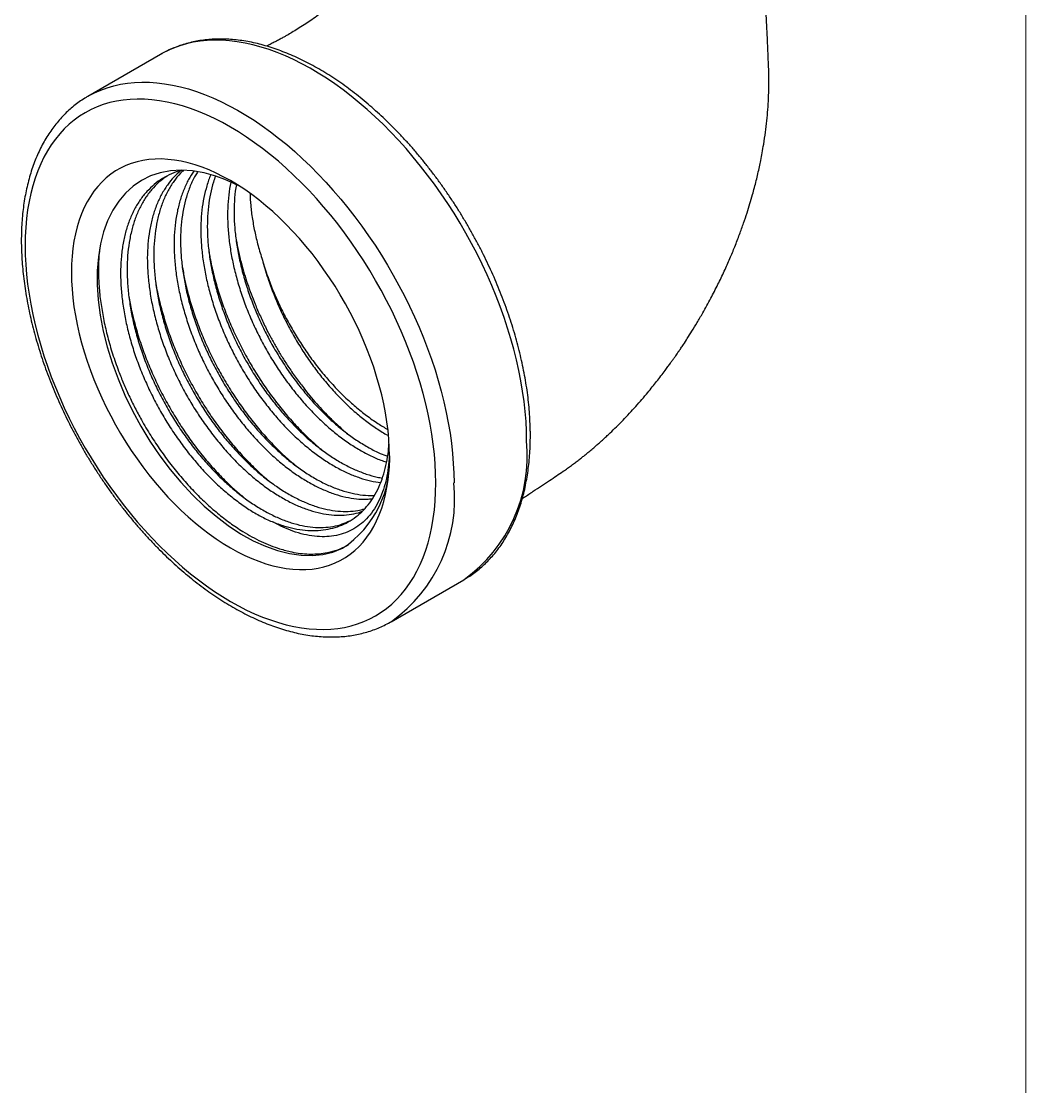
# Model space of a CAD drawing. Header units: inches. Extents: x 0.17 to 7.17, y 0.17 to 5.5.
# Drawn here: x 6.189 to 7.167, y 3.773 to 4.81 of the extents above; entities that cross this region are included whole.
import ezdxf

# ---------------------------------------------------------------- set-up
doc = ezdxf.new("R2010")
doc.units = ezdxf.units.IN
doc.header["$LTSCALE"] = 0.666667
doc.header["$MEASUREMENT"] = 0
doc.linetypes.add('SLD-Solid', pattern=[0])

msp = doc.modelspace()

# ---------------------------------------------------------------- linework, layer by layer
at = {"color": 7, "linetype": 'SLD-Solid', "lineweight": 18}
msp.add_line((7.1667, 0.1667), (7.1667, 5.5), dxfattribs=at)
at = {"color": 7, "linetype": 'SLD-Solid', "lineweight": 25}
for p, q in [((6.3244, 4.7781), (6.2537, 4.7372)), ((6.3244, 4.7781), (6.3241, 4.7779)), ((6.2535, 4.7371), (6.2537, 4.7372)), ((6.5489, 4.2258), (6.6196, 4.2667)), ((6.6196, 4.2667), (6.6201, 4.2669)), ((6.5493, 4.2261), (6.5489, 4.2258))]:
    msp.add_line(p, q, dxfattribs=at)
at = {"color": 8, "linetype": 'SLD-Solid', "lineweight": 25, "flags": 128}
for points in [[(6.6808, 4.4018), (6.6806, 4.4112), (6.6802, 4.4208), (6.6794, 4.4305), (6.6783, 4.4403), (6.6769, 4.4502), (6.6752, 4.4603), (6.6732, 4.4705), (6.6709, 4.4807), (6.6683, 4.491), (6.6655, 4.5013), (6.6623, 4.5117), (6.6588, 4.5221), (6.6551, 4.5325), (6.6511, 4.5428), (6.6468, 4.5532), (6.6423, 4.5635), (6.6375, 4.5737), (6.6325, 4.5839), (6.6272, 4.5939), (6.6217, 4.6039), (6.616, 4.6137), (6.6101, 4.6234), (6.604, 4.633), (6.5976, 4.6424), (6.5911, 4.6516), (6.5844, 4.6606), (6.5775, 4.6694), (6.5705, 4.678), (6.5634, 4.6864), (6.5561, 4.6945), (6.5486, 4.7024), (6.5411, 4.71), (6.5334, 4.7173), (6.5257, 4.7243), (6.5179, 4.731), (6.51, 4.7375), (6.5021, 4.7436), (6.4941, 4.7493), (6.4861, 4.7548), (6.478, 4.7599), (6.47, 4.7646), (6.4619, 4.769), (6.4539, 4.773), (6.4459, 4.7766), (6.438, 4.7799), (6.43, 4.7827), (6.4222, 4.7852), (6.4144, 4.7873), (6.4067, 4.789), (6.3991, 4.7903), (6.3916, 4.7913), (6.3843, 4.7918), (6.377, 4.7919), (6.3699, 4.7916), (6.363, 4.7909), (6.3562, 4.7898), (6.3496, 4.7883), (6.3432, 4.7864), (6.3369, 4.7842), (6.3309, 4.7815), (6.3251, 4.7785), (6.3244, 4.7781)], [(6.2537, 4.7372), (6.2544, 4.7376), (6.2602, 4.7407), (6.2662, 4.7433), (6.2725, 4.7456), (6.2789, 4.7475), (6.2855, 4.749), (6.2923, 4.7501), (6.2992, 4.7508), (6.3063, 4.7511), (6.3136, 4.7509), (6.3209, 4.7504), (6.3284, 4.7495), (6.336, 4.7482), (6.3437, 4.7465), (6.3515, 4.7444), (6.3593, 4.7419), (6.3672, 4.7391), (6.3752, 4.7358), (6.3832, 4.7322), (6.3912, 4.7281), (6.3993, 4.7238), (6.4073, 4.719), (6.4154, 4.7139), (6.4234, 4.7085), (6.4314, 4.7027), (6.4393, 4.6966), (6.4472, 4.6902), (6.455, 4.6835), (6.4627, 4.6765), (6.4704, 4.6692), (6.4779, 4.6616), (6.4853, 4.6537), (6.4926, 4.6456), (6.4998, 4.6372), (6.5068, 4.6286), (6.5137, 4.6198), (6.5204, 4.6108), (6.5269, 4.6016), (6.5332, 4.5922), (6.5394, 4.5826), (6.5453, 4.5729), (6.551, 4.5631), (6.5565, 4.5531), (6.5618, 4.5431), (6.5668, 4.5329), (6.5716, 4.5227), (6.5761, 4.5124), (6.5804, 4.502), (6.5844, 4.4917), (6.5881, 4.4813), (6.5916, 4.4709), (6.5947, 4.4605), (6.5976, 4.4502), (6.6002, 4.4399), (6.6025, 4.4296), (6.6045, 4.4195), (6.6062, 4.4094), (6.6076, 4.3995), (6.6087, 4.3896), (6.6094, 4.3799), (6.6099, 4.3704), (6.6101, 4.361)]]:
    msp.add_lwpolyline(points, dxfattribs=at)
at = {"color": 7, "linetype": 'SLD-Solid', "lineweight": 25, "flags": 128}
for points in [[(6.5924, 4.361), (6.5922, 4.3702), (6.5918, 4.3795), (6.591, 4.389), (6.5899, 4.3986), (6.5885, 4.4083), (6.5869, 4.4181), (6.5849, 4.428), (6.5826, 4.438), (6.58, 4.4481), (6.5772, 4.4582), (6.574, 4.4683), (6.5706, 4.4784), (6.5669, 4.4885), (6.5629, 4.4987), (6.5587, 4.5087), (6.5542, 4.5188), (6.5495, 4.5287), (6.5445, 4.5386), (6.5393, 4.5484), (6.5338, 4.5581), (6.5282, 4.5676), (6.5223, 4.577), (6.5162, 4.5863), (6.51, 4.5954), (6.5035, 4.6043), (6.4969, 4.613), (6.4901, 4.6215), (6.4832, 4.6297), (6.4762, 4.6378), (6.469, 4.6456), (6.4617, 4.6531), (6.4542, 4.6603), (6.4467, 4.6673), (6.4391, 4.674), (6.4315, 4.6804), (6.4237, 4.6864), (6.416, 4.6921), (6.4081, 4.6975), (6.4003, 4.7026), (6.3925, 4.7073), (6.3846, 4.7117), (6.3768, 4.7157), (6.369, 4.7193), (6.3612, 4.7225), (6.3534, 4.7254), (6.3458, 4.7279), (6.3382, 4.73), (6.3307, 4.7317), (6.3233, 4.733), (6.3159, 4.7339), (6.3087, 4.7344), (6.3017, 4.7345), (6.2948, 4.7343), (6.288, 4.7336), (6.2814, 4.7325), (6.2749, 4.7311), (6.2687, 4.7292), (6.2626, 4.727), (6.2567, 4.7243), (6.2511, 4.7213), (6.2456, 4.7179), (6.2404, 4.7141), (6.2354, 4.71), (6.2307, 4.7055), (6.2262, 4.7007), (6.222, 4.6955), (6.218, 4.69), (6.2143, 4.6841), (6.2109, 4.6779), (6.2077, 4.6714), (6.2049, 4.6646), (6.2023, 4.6576), (6.2, 4.6502), (6.198, 4.6426), (6.1964, 4.6347), (6.195, 4.6266), (6.1939, 4.6182), (6.1931, 4.6096), (6.1927, 4.6008), (6.1925, 4.5919), (6.1927, 4.5827), (6.1931, 4.5734), (6.1939, 4.5639), (6.195, 4.5543), (6.1964, 4.5446), (6.198, 4.5348), (6.2, 4.5249), (6.2023, 4.5149), (6.2049, 4.5048), (6.2077, 4.4947), (6.2109, 4.4846), (6.2143, 4.4745), (6.218, 4.4643), (6.222, 4.4542), (6.2262, 4.4441), (6.2307, 4.4341), (6.2354, 4.4241), (6.2404, 4.4143), (6.2456, 4.4045), (6.2511, 4.3948), (6.2567, 4.3852), (6.2626, 4.3758), (6.2687, 4.3666), (6.2749, 4.3575), (6.2814, 4.3486), (6.288, 4.3399), (6.2948, 4.3314), (6.3017, 4.3231), (6.3087, 4.3151), (6.3159, 4.3073), (6.3233, 4.2998), (6.3307, 4.2925), (6.3382, 4.2856), (6.3458, 4.2789), (6.3534, 4.2725), (6.3612, 4.2665), (6.369, 4.2607), (6.3768, 4.2553), (6.3846, 4.2503), (6.3925, 4.2456), (6.4003, 4.2412), (6.4081, 4.2372), (6.416, 4.2336), (6.4237, 4.2303), (6.4315, 4.2275), (6.4391, 4.225), (6.4467, 4.2229), (6.4542, 4.2212), (6.4617, 4.2199), (6.469, 4.219), (6.4762, 4.2184), (6.4832, 4.2183), (6.4901, 4.2186), (6.4969, 4.2193), (6.5035, 4.2203), (6.51, 4.2218), (6.5162, 4.2237), (6.5223, 4.2259), (6.5282, 4.2286), (6.5338, 4.2316), (6.5393, 4.235), (6.5445, 4.2387), (6.5495, 4.2429), (6.5542, 4.2474), (6.5587, 4.2522), (6.5629, 4.2574), (6.5669, 4.2629), (6.5706, 4.2688), (6.574, 4.275), (6.5772, 4.2814), (6.58, 4.2882), (6.5826, 4.2953), (6.5849, 4.3027), (6.5869, 4.3103), (6.5885, 4.3182), (6.5899, 4.3263), (6.591, 4.3347), (6.5918, 4.3433), (6.5922, 4.352), (6.5924, 4.361)], [(6.5473, 4.3871), (6.5471, 4.3952), (6.5466, 4.4035), (6.5459, 4.4119), (6.5448, 4.4204), (6.5434, 4.4291), (6.5417, 4.4378), (6.5397, 4.4467), (6.5374, 4.4556), (6.5348, 4.4645), (6.5319, 4.4735), (6.5288, 4.4824), (6.5253, 4.4914), (6.5216, 4.5003), (6.5177, 4.5092), (6.5135, 4.518), (6.509, 4.5268), (6.5043, 4.5354), (6.4994, 4.5439), (6.4943, 4.5523), (6.489, 4.5605), (6.4834, 4.5685), (6.4777, 4.5764), (6.4719, 4.5841), (6.4658, 4.5915), (6.4596, 4.5987), (6.4533, 4.6057), (6.4468, 4.6124), (6.4403, 4.6188), (6.4336, 4.625), (6.4269, 4.6308), (6.4201, 4.6364), (6.4132, 4.6416), (6.4063, 4.6465), (6.3994, 4.651), (6.3925, 4.6552), (6.3855, 4.659), (6.3786, 4.6625), (6.3717, 4.6656), (6.3648, 4.6683), (6.358, 4.6706), (6.3513, 4.6725), (6.3446, 4.6741), (6.3381, 4.6752), (6.3316, 4.6759), (6.3253, 4.6763), (6.3191, 4.6762), (6.3131, 4.6757), (6.3072, 4.6749), (6.3015, 4.6736), (6.2959, 4.6719), (6.2906, 4.6699), (6.2855, 4.6674), (6.2806, 4.6646), (6.2759, 4.6614), (6.2714, 4.6578), (6.2672, 4.6538), (6.2633, 4.6495), (6.2596, 4.6448), (6.2561, 4.6398), (6.253, 4.6345), (6.2501, 4.6289), (6.2475, 4.6229), (6.2452, 4.6167), (6.2432, 4.6101), (6.2415, 4.6033), (6.2401, 4.5963), (6.239, 4.589), (6.2383, 4.5815), (6.2378, 4.5737), (6.2376, 4.5658), (6.2378, 4.5577), (6.2383, 4.5494), (6.239, 4.541), (6.2401, 4.5324), (6.2415, 4.5238), (6.2432, 4.515), (6.2452, 4.5062), (6.2475, 4.4973), (6.2501, 4.4884), (6.253, 4.4794), (6.2561, 4.4704), (6.2596, 4.4615), (6.2633, 4.4525), (6.2672, 4.4437), (6.2714, 4.4348), (6.2759, 4.4261), (6.2806, 4.4175), (6.2855, 4.409), (6.2906, 4.4006), (6.2959, 4.3924), (6.3015, 4.3843), (6.3072, 4.3765), (6.3131, 4.3688), (6.3191, 4.3614), (6.3253, 4.3541), (6.3316, 4.3472), (6.3381, 4.3405), (6.3446, 4.334), (6.3513, 4.3279), (6.358, 4.322), (6.3648, 4.3165), (6.3717, 4.3113), (6.3786, 4.3064), (6.3855, 4.3019), (6.3925, 4.2977), (6.3994, 4.2938), (6.4063, 4.2904), (6.4132, 4.2873), (6.4201, 4.2846), (6.4269, 4.2823), (6.4336, 4.2803), (6.4403, 4.2788), (6.4468, 4.2777), (6.4533, 4.2769), (6.4596, 4.2766), (6.4658, 4.2767), (6.4719, 4.2771), (6.4777, 4.278), (6.4834, 4.2793), (6.489, 4.281), (6.4943, 4.283), (6.4994, 4.2855), (6.5043, 4.2883), (6.509, 4.2915), (6.5135, 4.2951), (6.5177, 4.2991), (6.5216, 4.3034), (6.5253, 4.308), (6.5288, 4.313), (6.5319, 4.3184), (6.5348, 4.324), (6.5374, 4.33), (6.5397, 4.3362), (6.5417, 4.3427), (6.5434, 4.3495), (6.5448, 4.3566), (6.5459, 4.3639), (6.5466, 4.3714), (6.5471, 4.3791), (6.5473, 4.3871)], [(6.4012, 4.6498), (6.3959, 4.6525), (6.387, 4.6564), (6.3782, 4.6596), (6.3668, 4.6627), (6.3556, 4.6646), (6.3447, 4.6653), (6.334, 4.6647), (6.3241, 4.6628), (6.3147, 4.6598), (6.3059, 4.6554), (6.2976, 4.6498), (6.2903, 4.6431), (6.2837, 4.6353), (6.2779, 4.6263), (6.2729, 4.6162), (6.269, 4.6054), (6.266, 4.5936), (6.2639, 4.581), (6.2628, 4.5674), (6.2628, 4.5536), (6.2637, 4.5392), (6.2657, 4.5242), (6.2686, 4.5086), (6.2724, 4.4933), (6.2772, 4.4778), (6.283, 4.4621), (6.2897, 4.4463), (6.297, 4.4311), (6.3051, 4.4162), (6.314, 4.4016), (6.3237, 4.3873), (6.3337, 4.3741), (6.3442, 4.3615), (6.3554, 4.3494), (6.367, 4.3383), (6.3785, 4.3284), (6.3903, 4.3195), (6.4024, 4.3115), (6.4147, 4.3047), (6.4265, 4.2993), (6.4382, 4.2951), (6.4499, 4.2921), (6.4614, 4.2905), (6.472, 4.2902), (6.4823, 4.2912), (6.4922, 4.2936), (6.5015, 4.2973), (6.5015, 4.2973)]]:
    msp.add_lwpolyline(points, dxfattribs=at)
at = {"color": 8, "linetype": 'SLD-Solid', "lineweight": 25}
for centre, radius, start, end in [((6.533, 4.3872), 0.1485, 305.8993, 5.6483), ((6.4632, 4.346), 0.1476, 305.6954, 5.8438)]:
    msp.add_arc(centre, radius, start, end, dxfattribs=at)
at = {"color": 7, "linetype": 'SLD-Solid', "lineweight": 25}
msp.add_arc((6.4448, 4.383), 0.1028, 303.5203, 4.4139, dxfattribs=at)
for points, knots in [([(6.5384, 4.9139), (6.5383, 4.9131), (6.5379, 4.9104), (6.5371, 4.9059), (6.5358, 4.9002), (6.5342, 4.8945), (6.5324, 4.8892), (6.5306, 4.8844), (6.5286, 4.8795), (6.5262, 4.8744), (6.5237, 4.8695), (6.5211, 4.8648), (6.5185, 4.8604), (6.5156, 4.8559), (6.5124, 4.8513), (6.5091, 4.8467), (6.5053, 4.8419), (6.5009, 4.8368), (6.4958, 4.8313), (6.4903, 4.826), (6.4843, 4.8209), (6.4781, 4.8163), (6.4719, 4.812), (6.4656, 4.8078), (6.4596, 4.8039), (6.4539, 4.8004), (6.4493, 4.7977), (6.4457, 4.7956), (6.4426, 4.7939), (6.439, 4.7919), (6.4352, 4.7899), (6.4313, 4.7879), (6.4289, 4.7867), (6.4277, 4.7861)], [0, 0, 0, 0, 0.017035, 0.054329, 0.093346, 0.137923, 0.165784, 0.195443, 0.226796, 0.257188, 0.285439, 0.311688, 0.336096, 0.358853, 0.387005, 0.413318, 0.438816, 0.475851, 0.511452, 0.550619, 0.592755, 0.638523, 0.68819, 0.730435, 0.775173, 0.816843, 0.853113, 0.873124, 0.893732, 0.919116, 0.948174, 0.975821, 1, 1, 1, 1]), ([(6.6765, 4.3457), (6.6772, 4.3461), (6.6807, 4.3484), (6.687, 4.3526), (6.6952, 4.358), (6.7028, 4.363), (6.7098, 4.3677), (6.7157, 4.3717), (6.7206, 4.3751), (6.7245, 4.3779), (6.7282, 4.3807), (6.7316, 4.3833), (6.7348, 4.3858), (6.738, 4.3884), (6.7415, 4.3913), (6.7452, 4.3944), (6.7489, 4.3976), (6.7523, 4.4006), (6.7554, 4.4034), (6.7586, 4.4063), (6.7629, 4.4104), (6.7684, 4.4157), (6.7746, 4.422), (6.7809, 4.4286), (6.787, 4.4353), (6.793, 4.4421), (6.7998, 4.4502), (6.8074, 4.4596), (6.8139, 4.468), (6.8183, 4.474), (6.8206, 4.4771), (6.8225, 4.4798), (6.8239, 4.4818), (6.825, 4.4834), (6.8261, 4.4848), (6.8274, 4.4867), (6.829, 4.4892), (6.8311, 4.4922), (6.8339, 4.4964), (6.8375, 4.5019), (6.8419, 4.509), (6.847, 4.5173), (6.8532, 4.5279), (6.86, 4.5403), (6.867, 4.5539), (6.8732, 4.5669), (6.8786, 4.5791), (6.8836, 4.591), (6.888, 4.6025), (6.892, 4.6135), (6.8953, 4.6235), (6.8982, 4.6327), (6.9006, 4.6409), (6.9026, 4.6484), (6.9044, 4.6552), (6.906, 4.6619), (6.9074, 4.6685), (6.9088, 4.6752), (6.9102, 4.6825), (6.9118, 4.6917), (6.9134, 4.7022), (6.9147, 4.7134), (6.9157, 4.7244), (6.9164, 4.7355), (6.9167, 4.7473), (6.9167, 4.7601), (6.9161, 4.7739), (6.9154, 4.789), (6.9148, 4.8023), (6.9142, 4.8136), (6.9137, 4.8226), (6.9133, 4.8318), (6.9128, 4.8413), (6.9123, 4.8508), (6.9119, 4.8597), (6.9115, 4.8676), (6.9112, 4.8741), (6.9109, 4.8794), (6.9107, 4.8837), (6.9105, 4.8877), (6.9103, 4.8917), (6.9101, 4.8957), (6.91, 4.8997), (6.9098, 4.9038), (6.9096, 4.9069), (6.9095, 4.9086), (6.9095, 4.9087)], [0, 0, 0, 0, 0.0042312, 0.0235166, 0.0414087, 0.0578999, 0.0729844, 0.0866292, 0.095478, 0.1035928, 0.1110688, 0.1180531, 0.1245572, 0.1305928, 0.137394, 0.1452203, 0.1533409, 0.1599853, 0.1657458, 0.1724412, 0.1801913, 0.1932774, 0.2071694, 0.2209035, 0.2344844, 0.2479165, 0.2612397, 0.2812441, 0.301293, 0.3079611, 0.313786, 0.318378, 0.3222891, 0.3244687, 0.3267817, 0.3300858, 0.3343793, 0.3396605, 0.3459267, 0.3561459, 0.3682137, 0.3821208, 0.397857, 0.4212174, 0.4431634, 0.46373, 0.4829228, 0.5007464, 0.5192658, 0.5360476, 0.5511048, 0.5646145, 0.5777438, 0.5879635, 0.5981035, 0.6081687, 0.6181637, 0.6276042, 0.6388202, 0.6513699, 0.6687048, 0.6858825, 0.7027484, 0.7196219, 0.7381144, 0.7580991, 0.7800032, 0.803803, 0.8294056, 0.8435164, 0.858103, 0.8731627, 0.8886926, 0.9046893, 0.9200319, 0.9328958, 0.9436896, 0.9524056, 0.9590372, 0.9649894, 0.9717309, 0.9792048, 0.984868, 0.9913666, 0.9995485, 1, 1, 1, 1]), ([(6.6201, 4.267), (6.6214, 4.2678), (6.6246, 4.2697), (6.6295, 4.273), (6.6346, 4.277), (6.6395, 4.2814), (6.6442, 4.286), (6.6487, 4.291), (6.6529, 4.2962), (6.6569, 4.3018), (6.6606, 4.3077), (6.6641, 4.3139), (6.6673, 4.3203), (6.6703, 4.3271), (6.673, 4.3341), (6.6754, 4.3413), (6.6775, 4.3488), (6.6794, 4.3566), (6.6809, 4.3645), (6.6822, 4.3727), (6.6832, 4.3811), (6.6839, 4.3896), (6.6843, 4.3983), (6.6845, 4.4056), (6.6844, 4.4131), (6.6841, 4.4208), (6.6836, 4.43), (6.6827, 4.4394), (6.6816, 4.4488), (6.6801, 4.4584), (6.6784, 4.468), (6.6764, 4.4777), (6.6742, 4.4875), (6.6717, 4.4973), (6.6689, 4.5071), (6.6658, 4.517), (6.6626, 4.5268), (6.659, 4.5367), (6.6552, 4.5465), (6.6512, 4.5563), (6.6469, 4.5661), (6.6424, 4.5758), (6.6377, 4.5854), (6.6327, 4.5949), (6.6276, 4.6044), (6.6222, 4.6137), (6.6167, 4.6229), (6.611, 4.632), (6.605, 4.6409), (6.5989, 4.6497), (6.5927, 4.6583), (6.5862, 4.6668), (6.5797, 4.675), (6.573, 4.6831), (6.5661, 4.6909), (6.5591, 4.6985), (6.552, 4.7059), (6.5448, 4.7131), (6.5375, 4.7199), (6.5301, 4.7266), (6.5227, 4.7329), (6.5151, 4.739), (6.5075, 4.7448), (6.4999, 4.7504), (6.4921, 4.7556), (6.4844, 4.7605), (6.4766, 4.765), (6.4689, 4.7693), (6.4611, 4.7732), (6.4533, 4.7768), (6.4455, 4.78), (6.4378, 4.7829), (6.4301, 4.7855), (6.4225, 4.7876), (6.4149, 4.7895), (6.4074, 4.7909), (6.3999, 4.792), (6.3926, 4.7927), (6.3854, 4.793), (6.3782, 4.793), (6.3713, 4.7926), (6.3644, 4.7918), (6.3577, 4.7906), (6.3512, 4.7891), (6.3448, 4.7872), (6.3387, 4.785), (6.3327, 4.7824), (6.3279, 4.7801), (6.3251, 4.7785), (6.3243, 4.7779)], [0, 0, 0, 0, 0.00816, 0.019447, 0.03074, 0.042046, 0.053376, 0.064737, 0.076134, 0.087572, 0.099053, 0.110578, 0.122146, 0.133753, 0.145398, 0.157076, 0.168781, 0.18051, 0.192257, 0.204019, 0.215792, 0.227572, 0.239357, 0.250678, 0.256911, 0.268697, 0.280481, 0.292262, 0.304039, 0.315812, 0.327581, 0.339345, 0.351105, 0.36286, 0.374611, 0.386358, 0.398102, 0.409842, 0.42158, 0.433315, 0.445047, 0.456778, 0.468507, 0.480235, 0.491962, 0.503689, 0.515416, 0.527144, 0.538872, 0.550602, 0.562333, 0.574066, 0.585801, 0.597539, 0.60928, 0.621024, 0.632773, 0.644526, 0.656283, 0.668045, 0.679812, 0.691584, 0.703361, 0.715143, 0.726931, 0.738723, 0.750519, 0.762318, 0.77412, 0.785922, 0.797722, 0.809518, 0.821306, 0.833083, 0.844845, 0.856587, 0.868304, 0.879993, 0.891646, 0.903262, 0.914835, 0.926363, 0.937846, 0.949285, 0.960681, 0.97204, 0.983369, 0.994675, 1, 1, 1, 1]), ([(6.2535, 4.7371), (6.2525, 4.7365), (6.2497, 4.7349), (6.2452, 4.7318), (6.24, 4.7279), (6.235, 4.7237), (6.2303, 4.7191), (6.2257, 4.7142), (6.2215, 4.709), (6.2174, 4.7035), (6.2136, 4.6977), (6.2101, 4.6916), (6.2068, 4.6852), (6.2038, 4.6786), (6.201, 4.6716), (6.1985, 4.6644), (6.1963, 4.657), (6.1944, 4.6493), (6.1927, 4.6414), (6.1914, 4.6333), (6.1903, 4.625), (6.1895, 4.6165), (6.189, 4.6078), (6.1888, 4.5989), (6.1889, 4.5899), (6.1893, 4.5808), (6.1899, 4.5715), (6.1909, 4.5621), (6.1921, 4.5526), (6.1936, 4.543), (6.1954, 4.5334), (6.1974, 4.5237), (6.1997, 4.5139), (6.2023, 4.5041), (6.2052, 4.4942), (6.2083, 4.4844), (6.2116, 4.4745), (6.2152, 4.4647), (6.2191, 4.4549), (6.2232, 4.4451), (6.2275, 4.4354), (6.2321, 4.4257), (6.2368, 4.4161), (6.2418, 4.4066), (6.247, 4.3972), (6.2524, 4.3878), (6.258, 4.3787), (6.2638, 4.3696), (6.2698, 4.3607), (6.2759, 4.352), (6.2822, 4.3434), (6.2887, 4.335), (6.2953, 4.3268), (6.3021, 4.3188), (6.309, 4.311), (6.316, 4.3035), (6.3231, 4.2961), (6.3303, 4.2891), (6.3376, 4.2822), (6.3451, 4.2757), (6.3525, 4.2694), (6.3601, 4.2633), (6.3677, 4.2576), (6.3754, 4.2522), (6.3831, 4.2471), (6.3909, 4.2422), (6.3986, 4.2377), (6.4064, 4.2336), (6.4142, 4.2297), (6.422, 4.2262), (6.4297, 4.2231), (6.4374, 4.2203), (6.4451, 4.2178), (6.4528, 4.2158), (6.4603, 4.214), (6.4678, 4.2127), (6.4753, 4.2117), (6.4826, 4.2111), (6.4898, 4.2109), (6.4968, 4.211), (6.5038, 4.2115), (6.5106, 4.2124), (6.5172, 4.2136), (6.5237, 4.2152), (6.53, 4.2172), (6.5362, 4.2195), (6.5421, 4.2222), (6.5465, 4.2244), (6.5489, 4.2258), (6.5494, 4.2261)], [0, 0, 0, 0, 0.005795, 0.017069, 0.028346, 0.039635, 0.050945, 0.062283, 0.073657, 0.085071, 0.096528, 0.108028, 0.119571, 0.131155, 0.142777, 0.154433, 0.166118, 0.177827, 0.189557, 0.201302, 0.213058, 0.224823, 0.236593, 0.248365, 0.260138, 0.27191, 0.28368, 0.295446, 0.307208, 0.318966, 0.330719, 0.342469, 0.354213, 0.365954, 0.37769, 0.389423, 0.401152, 0.412877, 0.4246, 0.43632, 0.448039, 0.459755, 0.47147, 0.483184, 0.494898, 0.506611, 0.518324, 0.530038, 0.541753, 0.553469, 0.565186, 0.576906, 0.588628, 0.600353, 0.612081, 0.623813, 0.635549, 0.647289, 0.659033, 0.670783, 0.682537, 0.694296, 0.706061, 0.717831, 0.729606, 0.741385, 0.753168, 0.764955, 0.776743, 0.78853, 0.800316, 0.812096, 0.823867, 0.835627, 0.847371, 0.859093, 0.87079, 0.882456, 0.894087, 0.905678, 0.917226, 0.92873, 0.940188, 0.951601, 0.962975, 0.974312, 0.985621, 0.996909, 1, 1, 1, 1]), ([(6.3452, 4.6652), (6.3449, 4.6652), (6.3414, 4.6645), (6.335, 4.6619), (6.3262, 4.6575), (6.3182, 4.6517), (6.311, 4.6447), (6.3045, 4.6367), (6.299, 4.6275), (6.2943, 4.6174), (6.2906, 4.6064), (6.2879, 4.5945), (6.2861, 4.5818), (6.2854, 4.5685), (6.2856, 4.5546), (6.2868, 4.5403), (6.2891, 4.5256), (6.2922, 4.5106), (6.2963, 4.4955), (6.3013, 4.4803), (6.3072, 4.4653), (6.3139, 4.4504), (6.3214, 4.4358), (6.3295, 4.4216), (6.3383, 4.408), (6.3477, 4.3949), (6.3576, 4.3825), (6.3679, 4.3709), (6.3786, 4.3602), (6.3896, 4.3505), (6.4007, 4.3418), (6.4119, 4.3341), (6.4232, 4.3276), (6.4306, 4.3242), (6.4343, 4.3226)], [0, 0, 0, 0, 0.002523, 0.034659, 0.066797, 0.098938, 0.131083, 0.16323, 0.195378, 0.22753, 0.259684, 0.291841, 0.324001, 0.356163, 0.388327, 0.420494, 0.452665, 0.484836, 0.517011, 0.549188, 0.581369, 0.613552, 0.645737, 0.677924, 0.710115, 0.742309, 0.774504, 0.806702, 0.838902, 0.871106, 0.903312, 0.935539, 0.967768, 1, 1, 1, 1]), ([(6.3309, 4.6596), (6.3288, 4.6582), (6.3239, 4.6549), (6.3173, 4.6483), (6.3108, 4.6403), (6.3053, 4.6312), (6.3006, 4.6211), (6.297, 4.61), (6.2942, 4.5981), (6.2925, 4.5855), (6.2917, 4.5722), (6.2919, 4.5583), (6.2932, 4.5439), (6.2954, 4.5292), (6.2985, 4.5142), (6.3026, 4.4991), (6.3077, 4.484), (6.3135, 4.4689), (6.3202, 4.454), (6.3277, 4.4395), (6.3358, 4.4253), (6.3447, 4.4116), (6.354, 4.3985), (6.3639, 4.3862), (6.3743, 4.3746), (6.3849, 4.3639), (6.3959, 4.3541), (6.407, 4.3454), (6.4182, 4.3378), (6.4295, 4.3313), (6.4406, 4.326), (6.4516, 4.322), (6.4624, 4.3191), (6.4728, 4.3176), (6.4829, 4.3174), (6.4924, 4.3184), (6.5011, 4.3206), (6.5063, 4.323), (6.5087, 4.3241)], [0, 0, 0, 0, 0.021782, 0.049788, 0.077797, 0.105807, 0.13382, 0.161835, 0.189853, 0.217873, 0.245895, 0.273919, 0.301946, 0.329975, 0.358005, 0.386039, 0.414074, 0.442112, 0.470152, 0.498194, 0.526238, 0.554285, 0.582335, 0.610386, 0.638439, 0.666494, 0.694553, 0.722613, 0.750675, 0.77874, 0.806807, 0.834877, 0.862948, 0.891021, 0.919097, 0.947176, 0.975256, 1, 1, 1, 1]), ([(6.3441, 4.665), (6.3418, 4.6629), (6.3371, 4.6587), (6.3309, 4.6509), (6.3253, 4.642), (6.3206, 4.632), (6.3169, 4.621), (6.3141, 4.6093), (6.3123, 4.5967), (6.3114, 4.5835), (6.3116, 4.5698), (6.3128, 4.5555), (6.3149, 4.5409), (6.318, 4.5261), (6.322, 4.511), (6.3269, 4.496), (6.3327, 4.481), (6.3393, 4.4662), (6.3467, 4.4516), (6.3547, 4.4375), (6.3635, 4.4239), (6.3728, 4.4108), (6.3826, 4.3985), (6.3928, 4.3869), (6.4034, 4.3762), (6.4142, 4.3665), (6.4253, 4.3577), (6.4364, 4.3501), (6.4476, 4.3436), (6.4587, 4.3382), (6.4697, 4.3341), (6.4804, 4.3312), (6.4908, 4.3296), (6.5008, 4.3293), (6.5103, 4.3303), (6.517, 4.3317), (6.5203, 4.3331), (6.5209, 4.3334)], [0, 0, 0, 0, 0.026788, 0.056068, 0.08535, 0.114634, 0.14392, 0.17321, 0.202502, 0.231795, 0.261091, 0.29039, 0.319691, 0.348994, 0.3783, 0.407607, 0.436918, 0.466231, 0.495546, 0.524863, 0.554183, 0.583506, 0.61283, 0.642157, 0.671486, 0.700818, 0.730152, 0.759488, 0.788827, 0.818168, 0.847512, 0.876858, 0.906206, 0.935556, 0.964909, 0.994265, 1, 1, 1, 1]), ([(6.3467, 4.6652), (6.3457, 4.6642), (6.3423, 4.6611), (6.3372, 4.6546), (6.3316, 4.6456), (6.3269, 4.6356), (6.3232, 4.6247), (6.3204, 4.6129), (6.3186, 4.6004), (6.3177, 4.5872), (6.3179, 4.5734), (6.3191, 4.5592), (6.3212, 4.5446), (6.3243, 4.5297), (6.3283, 4.5147), (6.3332, 4.4996), (6.339, 4.4846), (6.3456, 4.4698), (6.353, 4.4553), (6.3611, 4.4412), (6.3698, 4.4275), (6.3791, 4.4145), (6.3889, 4.4021), (6.3991, 4.3906), (6.4097, 4.3799), (6.4205, 4.3701), (6.4316, 4.3614), (6.4427, 4.3537), (6.4539, 4.3472), (6.465, 4.3419), (6.476, 4.3377), (6.4867, 4.3349), (6.4971, 4.3333), (6.5071, 4.333), (6.5158, 4.3337), (6.5209, 4.3351), (6.523, 4.3357)], [0, 0, 0, 0, 0.012322, 0.042474, 0.072627, 0.102783, 0.132941, 0.163102, 0.193266, 0.223431, 0.253599, 0.28377, 0.313943, 0.344118, 0.374296, 0.404476, 0.43466, 0.464845, 0.495032, 0.525222, 0.555415, 0.58561, 0.615807, 0.646007, 0.676209, 0.706414, 0.736621, 0.766831, 0.797042, 0.827257, 0.857474, 0.887693, 0.917915, 0.948139, 0.978366, 1, 1, 1, 1]), ([(6.3569, 4.6644), (6.3551, 4.6617), (6.3514, 4.6562), (6.3469, 4.6465), (6.3431, 4.6357), (6.3403, 4.624), (6.3384, 4.6116), (6.3375, 4.5985), (6.3376, 4.5849), (6.3387, 4.5708), (6.3407, 4.5563), (6.3437, 4.5415), (6.3477, 4.5266), (6.3525, 4.5116), (6.3582, 4.4967), (6.3647, 4.4819), (6.372, 4.4675), (6.38, 4.4534), (6.3886, 4.4398), (6.3978, 4.4268), (6.4075, 4.4145), (6.4176, 4.4029), (6.4281, 4.3922), (6.4389, 4.3825), (6.4499, 4.3737), (6.461, 4.366), (6.4721, 4.3595), (6.4831, 4.3541), (6.494, 4.3499), (6.5047, 4.3469), (6.5151, 4.3453), (6.5238, 4.3448), (6.5288, 4.3454), (6.5307, 4.3456)], [0, 0, 0, 0, 0.030143, 0.062862, 0.095583, 0.128308, 0.161035, 0.193764, 0.226496, 0.259231, 0.291969, 0.324709, 0.357452, 0.390197, 0.422946, 0.455697, 0.48845, 0.521206, 0.553964, 0.586727, 0.619491, 0.652257, 0.685026, 0.717799, 0.750574, 0.783351, 0.816131, 0.848913, 0.881699, 0.914487, 0.947278, 0.980071, 1, 1, 1, 1]), ([(6.3605, 4.6638), (6.3597, 4.6625), (6.3569, 4.6583), (6.3532, 4.6501), (6.3494, 4.6393), (6.3466, 4.6277), (6.3447, 4.6153), (6.3438, 4.6022), (6.3439, 4.5885), (6.345, 4.5744), (6.3471, 4.5599), (6.3501, 4.5451), (6.354, 4.5302), (6.3588, 4.5152), (6.3645, 4.5003), (6.371, 4.4856), (6.3783, 4.4711), (6.3863, 4.457), (6.3949, 4.4435), (6.4041, 4.4305), (6.4138, 4.4181), (6.424, 4.4066), (6.4345, 4.3959), (6.4452, 4.3861), (6.4562, 4.3774), (6.4673, 4.3697), (6.4784, 4.3631), (6.4894, 4.3577), (6.5003, 4.3536), (6.511, 4.3506), (6.5214, 4.349), (6.5286, 4.3485), (6.5323, 4.3488), (6.5328, 4.3489)], [0, 0, 0, 0, 0.014862, 0.048607, 0.082355, 0.116107, 0.149861, 0.183617, 0.217376, 0.251138, 0.284904, 0.318671, 0.352441, 0.386213, 0.41999, 0.453769, 0.487549, 0.521333, 0.55512, 0.58891, 0.622702, 0.656497, 0.690294, 0.724095, 0.757898, 0.791704, 0.825512, 0.859323, 0.893138, 0.926955, 0.960774, 0.994596, 1, 1, 1, 1]), ([(6.3733, 4.6609), (6.3733, 4.6609), (6.3717, 4.6576), (6.3694, 4.6502), (6.3664, 4.6388), (6.3645, 4.6265), (6.3636, 4.6135), (6.3636, 4.6), (6.3646, 4.586), (6.3666, 4.5716), (6.3695, 4.5569), (6.3734, 4.5421), (6.3781, 4.5272), (6.3837, 4.5124), (6.3901, 4.4977), (6.3973, 4.4833), (6.4052, 4.4693), (6.4137, 4.4557), (6.4228, 4.4428), (6.4324, 4.4305), (6.4425, 4.4189), (6.4529, 4.4082), (6.4636, 4.3985), (6.4745, 4.3897), (6.4855, 4.382), (6.4966, 4.3754), (6.5076, 4.3699), (6.5184, 4.3657), (6.5288, 4.3627), (6.5355, 4.3617), (6.5387, 4.3612)], [0, 0, 0, 0, 0.0001495, 0.0372189, 0.0742926, 0.1113689, 0.1484473, 0.1855291, 0.2226143, 0.2597032, 0.296794, 0.333888, 0.3709846, 0.4080855, 0.4451891, 0.4822948, 0.5194039, 0.5565162, 0.5936324, 0.6307506, 0.6678718, 0.7049957, 0.7421237, 0.7792547, 0.8163877, 0.8535241, 0.8906635, 0.9278069, 0.9649525, 1, 1, 1, 1]), ([(6.3779, 4.6596), (6.3772, 4.6577), (6.3751, 4.6523), (6.3728, 4.6424), (6.3708, 4.6301), (6.3699, 4.6172), (6.3699, 4.6036), (6.3709, 4.5896), (6.3729, 4.5752), (6.3758, 4.5606), (6.3797, 4.5457), (6.3844, 4.5308), (6.39, 4.516), (6.3964, 4.5013), (6.4036, 4.4869), (6.4115, 4.4729), (6.42, 4.4594), (6.4291, 4.4464), (6.4388, 4.4341), (6.4488, 4.4226), (6.4592, 4.4119), (6.4699, 4.4021), (6.4808, 4.3933), (6.4918, 4.3856), (6.5029, 4.379), (6.5139, 4.3736), (6.5247, 4.3694), (6.5336, 4.3667), (6.5387, 4.3659), (6.5404, 4.3657)], [0, 0, 0, 0, 0.020913, 0.059275, 0.097639, 0.136005, 0.174375, 0.212749, 0.251126, 0.289505, 0.327888, 0.366273, 0.404662, 0.443055, 0.481449, 0.519848, 0.558249, 0.596654, 0.635062, 0.673473, 0.711886, 0.750304, 0.788725, 0.827147, 0.865574, 0.904003, 0.942437, 0.980873, 1, 1, 1, 1]), ([(6.3929, 4.6538), (6.3929, 4.6537), (6.3918, 4.6497), (6.3907, 4.6413), (6.3896, 4.6285), (6.3896, 4.6151), (6.3906, 4.6012), (6.3925, 4.5869), (6.3953, 4.5723), (6.3991, 4.5576), (6.4037, 4.5428), (6.4092, 4.528), (6.4156, 4.5134), (6.4226, 4.4991), (6.4304, 4.4851), (6.4389, 4.4716), (6.4479, 4.4587), (6.4574, 4.4464), (6.4674, 4.4349), (6.4777, 4.4242), (6.4883, 4.4145), (6.4991, 4.4057), (6.5101, 4.3979), (6.5211, 4.3913), (6.532, 4.3859), (6.5398, 4.3825), (6.5439, 4.3814), (6.5445, 4.3812)], [0, 0, 0, 0, 0.001552, 0.044613, 0.087677, 0.130745, 0.173816, 0.216892, 0.259971, 0.303053, 0.346138, 0.389228, 0.432321, 0.475417, 0.518516, 0.56162, 0.604727, 0.647838, 0.690952, 0.734069, 0.77719, 0.820316, 0.863443, 0.906575, 0.94971, 0.992849, 1, 1, 1, 1]), ([(6.3982, 4.6514), (6.3978, 4.6492), (6.3967, 4.6431), (6.396, 4.6321), (6.3959, 4.6187), (6.3969, 4.6048), (6.3988, 4.5905), (6.4016, 4.576), (6.4054, 4.5612), (6.41, 4.5464), (6.4155, 4.5317), (6.4219, 4.5171), (6.4289, 4.5027), (6.4367, 4.4888), (6.4452, 4.4753), (6.4542, 4.4623), (6.4637, 4.4501), (6.4737, 4.4385), (6.484, 4.4279), (6.4946, 4.4181), (6.5055, 4.4093), (6.5164, 4.4016), (6.5274, 4.395), (6.5371, 4.39), (6.5431, 4.3877), (6.5455, 4.3868)], [0, 0, 0, 0, 0.023972, 0.068978, 0.113987, 0.159, 0.204018, 0.249039, 0.294063, 0.33909, 0.384123, 0.429159, 0.474198, 0.51924, 0.564287, 0.609338, 0.654392, 0.699449, 0.74451, 0.789576, 0.834645, 0.879717, 0.924793, 0.969873, 1, 1, 1, 1]), ([(6.4115, 4.6427), (6.4116, 4.6389), (6.412, 4.6307), (6.4137, 4.6178), (6.4163, 4.6041), (6.4196, 4.5901), (6.4226, 4.5808), (6.4241, 4.5761)], [0, 0, 0, 0, 0.183331, 0.38716, 0.591686, 0.796195, 1, 1, 1, 1]), ([(6.398, 4.5975), (6.3987, 4.5938), (6.4001, 4.5861), (6.4029, 4.5751), (6.4058, 4.5646), (6.409, 4.5547), (6.4125, 4.5449), (6.4166, 4.5343), (6.4215, 4.5231), (6.4267, 4.5121), (6.432, 4.5019), (6.4372, 4.4926), (6.4426, 4.4835), (6.4488, 4.4739), (6.4557, 4.4639), (6.4629, 4.4543), (6.4698, 4.4457), (6.4764, 4.4379), (6.4832, 4.4305), (6.4907, 4.4229), (6.4984, 4.4156), (6.5038, 4.411), (6.5063, 4.4089)], [0, 0, 0, 0, 0.053256, 0.110181, 0.156319, 0.202458, 0.249105, 0.295752, 0.352458, 0.409398, 0.455551, 0.501703, 0.548364, 0.595025, 0.651748, 0.708705, 0.754872, 0.801038, 0.847714, 0.89439, 0.951131, 1, 1, 1, 1]), ([(6.2651, 4.5883), (6.2648, 4.5856), (6.264, 4.5783), (6.2638, 4.5657), (6.2645, 4.5504), (6.2663, 4.5348), (6.2691, 4.5189), (6.2728, 4.5028), (6.2776, 4.4864), (6.2829, 4.4713), (6.2883, 4.4578), (6.2936, 4.4459), (6.2994, 4.434), (6.3064, 4.421), (6.3147, 4.407), (6.3243, 4.3925), (6.3345, 4.3786), (6.3454, 4.3653), (6.3566, 4.3529), (6.3682, 4.3415), (6.3799, 4.3312), (6.3921, 4.3218), (6.4033, 4.3143), (6.4134, 4.3084), (6.4224, 4.3038), (6.4314, 4.2999), (6.4414, 4.2964), (6.4511, 4.2938), (6.4606, 4.2922), (6.4688, 4.2916), (6.4768, 4.2917), (6.4855, 4.2927), (6.4945, 4.2949), (6.5021, 4.2977), (6.5061, 4.3002), (6.5073, 4.301)], [0, 0, 0, 0, 0.020075, 0.054108, 0.08888, 0.123908, 0.157717, 0.19176, 0.226543, 0.261581, 0.286997, 0.312513, 0.338334, 0.364258, 0.399307, 0.433135, 0.467197, 0.502, 0.537059, 0.570895, 0.604967, 0.639779, 0.674847, 0.700284, 0.72582, 0.751661, 0.777607, 0.812684, 0.838128, 0.863671, 0.889521, 0.915474, 0.950561, 0.984427, 1, 1, 1, 1]), ([(6.3716, 4.5858), (6.3719, 4.5839), (6.373, 4.5768), (6.3759, 4.5642), (6.3803, 4.5482), (6.3857, 4.5322), (6.392, 4.5164), (6.3991, 4.5007), (6.407, 4.4853), (6.4157, 4.4703), (6.4249, 4.456), (6.4349, 4.4421), (6.4453, 4.429), (6.4562, 4.4167), (6.4674, 4.4054), (6.476, 4.3974), (6.4808, 4.3936), (6.4818, 4.3929)], [0, 0, 0, 0, 0.026941, 0.100505, 0.175275, 0.247767, 0.320766, 0.39435, 0.469141, 0.541652, 0.614671, 0.688275, 0.763085, 0.835617, 0.908657, 0.982282, 1, 1, 1, 1]), ([(6.4241, 4.5761), (6.4249, 4.5732), (6.4265, 4.5673), (6.4301, 4.5564), (6.4348, 4.5437), (6.441, 4.5292), (6.448, 4.5149), (6.4557, 4.501), (6.464, 4.4875), (6.4729, 4.4746), (6.4824, 4.4624), (6.4923, 4.4509), (6.5025, 4.4402), (6.513, 4.4304), (6.5238, 4.4216), (6.5346, 4.4139), (6.5422, 4.4091), (6.546, 4.4071), (6.5462, 4.407)], [0, 0, 0, 0, 0.042304, 0.084609, 0.154645, 0.224687, 0.294733, 0.364785, 0.434843, 0.504909, 0.574979, 0.645054, 0.715134, 0.785222, 0.855317, 0.925414, 0.995519, 1, 1, 1, 1]), ([(6.4241, 4.5761), (6.4249, 4.5734), (6.4266, 4.568), (6.4301, 4.5578), (6.4349, 4.5456), (6.4413, 4.5314), (6.4484, 4.5176), (6.4563, 4.504), (6.4647, 4.4909), (6.4737, 4.4783), (6.4833, 4.4663), (6.4932, 4.4551), (6.5036, 4.4446), (6.5142, 4.435), (6.525, 4.4263), (6.5355, 4.4189), (6.5424, 4.4148), (6.5456, 4.4129)], [0, 0, 0, 0, 0.0408732, 0.0817466, 0.1530186, 0.2245469, 0.2960711, 0.3673375, 0.438608, 0.5101344, 0.5816597, 0.6529285, 0.7239889, 0.7953039, 0.8666218, 0.9376862, 1, 1, 1, 1]), ([(6.3457, 4.5705), (6.3465, 4.5662), (6.3482, 4.5566), (6.352, 4.5416), (6.357, 4.5255), (6.3629, 4.5094), (6.3696, 4.4935), (6.3772, 4.478), (6.3855, 4.4627), (6.3946, 4.4479), (6.4043, 4.4337), (6.4145, 4.4202), (6.4252, 4.4074), (6.4364, 4.3955), (6.4469, 4.3853), (6.4537, 4.3797), (6.4567, 4.3772)], [0, 0, 0, 0, 0.060498, 0.133695, 0.207478, 0.28247, 0.355179, 0.428397, 0.502202, 0.577217, 0.649947, 0.723187, 0.797013, 0.87205, 0.9448, 1, 1, 1, 1]), ([(6.3192, 4.5592), (6.3196, 4.5565), (6.3209, 4.5484), (6.324, 4.5349), (6.3285, 4.5188), (6.3339, 4.5027), (6.3403, 4.4866), (6.3476, 4.4707), (6.3556, 4.4552), (6.3643, 4.4402), (6.3737, 4.4255), (6.3838, 4.4115), (6.3943, 4.3983), (6.4053, 4.386), (6.4167, 4.3745), (6.4251, 4.3667), (6.4298, 4.363), (6.4303, 4.3626)], [0, 0, 0, 0, 0.0385091, 0.1128089, 0.1847788, 0.2572517, 0.3305038, 0.4048231, 0.476815, 0.5493101, 0.6225845, 0.6969265, 0.7689405, 0.8414579, 0.9147549, 0.9891197, 1, 1, 1, 1]), ([(6.2935, 4.5426), (6.2944, 4.5379), (6.2962, 4.5279), (6.3002, 4.5122), (6.3052, 4.4959), (6.3112, 4.4798), (6.318, 4.4638), (6.3257, 4.4479), (6.3342, 4.4325), (6.3433, 4.4176), (6.353, 4.4033), (6.3634, 4.3896), (6.3743, 4.3766), (6.3856, 4.3647), (6.396, 4.3547), (6.4027, 4.3491), (6.4055, 4.3468)], [0, 0, 0, 0, 0.065205, 0.138989, 0.213848, 0.28636, 0.359379, 0.433184, 0.508064, 0.580596, 0.653635, 0.727459, 0.802359, 0.87491, 0.947968, 1, 1, 1, 1]), ([(6.4343, 4.3226), (6.4384, 4.3211), (6.4462, 4.3183), (6.4573, 4.3158), (6.4678, 4.3145), (6.4779, 4.3145), (6.4876, 4.3157), (6.4967, 4.3181), (6.5052, 4.3217), (6.5131, 4.3265), (6.5203, 4.3325), (6.5267, 4.3395), (6.5323, 4.3475), (6.5371, 4.3567), (6.5411, 4.3668), (6.544, 4.3777), (6.546, 4.3884), (6.5466, 4.3958), (6.5468, 4.3991)], [0, 0, 0, 0, 0.0703659, 0.132107, 0.1942753, 0.2577938, 0.3217747, 0.3835154, 0.4456784, 0.509187, 0.5731632, 0.6351133, 0.6974876, 0.7612125, 0.8254109, 0.887418, 0.9498509, 1, 1, 1, 1]), ([(6.5471, 4.3911), (6.5471, 4.3888), (6.5469, 4.3825), (6.5458, 4.373), (6.5437, 4.3622), (6.5406, 4.3519), (6.5365, 4.3422), (6.5313, 4.3334), (6.5252, 4.3259), (6.5183, 4.3198), (6.5108, 4.315), (6.5024, 4.3114), (6.4935, 4.3092), (6.4841, 4.3083), (6.4743, 4.3088), (6.464, 4.3106), (6.4538, 4.3136), (6.4438, 4.3176), (6.4375, 4.3209), (6.4343, 4.3226)], [0, 0, 0, 0, 0.033427, 0.090038, 0.146979, 0.209471, 0.272413, 0.336774, 0.401634, 0.46278, 0.524372, 0.587362, 0.650836, 0.710602, 0.770804, 0.832383, 0.894436, 0.947063, 1, 1, 1, 1])]:
    msp.add_open_spline(points, degree=3, knots=knots, dxfattribs=at)

doc.saveas('drawing.dxf')
